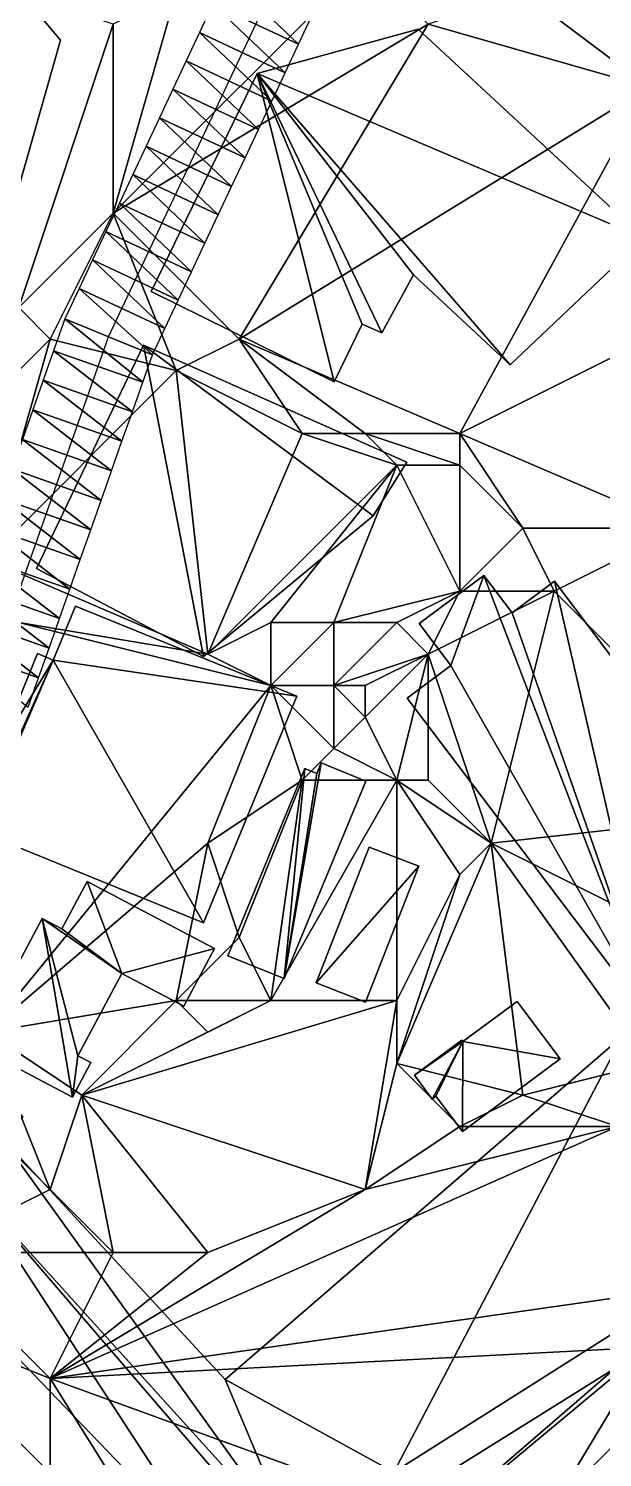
# Model space of a CAD drawing. Header units: metres. Extents: x -1103 to 901, y -902 to 905.
# Drawn here: x -727.4 to -690.9, y 111 to 201.7 of the extents above; entities that cross this region are included whole.
import ezdxf

# ---------------------------------------------------------------- set-up
doc = ezdxf.new("R2010")
doc.units = ezdxf.units.M
for name, color, linetype in [('OSM_BUILDING_FOOTPRINTS', 7, 'CONTINUOUS'), ('OSM_BUILDING_ROOFS', 1, 'CONTINUOUS'), ('OSM_BUILDING_WALLS', 8, 'CONTINUOUS'), ('OSM_ROAD_AXES', 2, 'CONTINUOUS'), ('OSM_ROAD_SURFACE', 9, 'CONTINUOUS'), ('OSM_TERRAIN', 3, 'CONTINUOUS')]:
    doc.layers.add(name, color=color, linetype=linetype)

msp = doc.modelspace()

# ---------------------------------------------------------------- linework, layer by layer
at = {"layer": 'OSM_BUILDING_FOOTPRINTS'}
for points in [[(-740.801, 202.419, 14.249), (-728.62, 204.863, 14.249), (-725.348, 200.981, 14.249), (-729.813, 185.322, 14.249), (-738.811, 188.595, 14.249), (-736.888, 195.407, 14.249), (-739.729, 194.965, 14.249), (-740.801, 202.419, 14.249)], [(-719.6, 185.023, 15.095), (-712.857, 198.869, 15.095), (-702.643, 201.678, 15.095), (-688.318, 188.408, 15.095), (-696.796, 180.368, 15.095), (-702.931, 186.074, 15.095), (-704.953, 182.402, 15.095), (-706.191, 182.944, 15.095), (-707.971, 179.273, 15.095), (-719.6, 185.023, 15.095)], [(-726.884, 167.428, 14.289), (-720.086, 181.606, 14.289), (-703.373, 174.175, 14.289), (-705.495, 170.779, 14.289), (-716.283, 161.855, 14.289), (-726.884, 167.428, 14.289)], [(-703.35, 159.201, 16.368), (-700.576, 161.28, 16.368), (-702.588, 163.934, 16.368), (-698.476, 166.997, 16.368), (-696.674, 164.62, 16.368), (-693.988, 166.632, 16.368), (-669.271, 133.799, 16.368), (-679.43, 125.703, 16.368), (-688.394, 137.547, 16.368), (-687.477, 138.244, 16.368), (-703.35, 159.201, 16.368)], [(-725.812, 161.622, 13.699), (-724.408, 165.039, 13.699), (-710.358, 159.322, 13.699), (-716.283, 144.945, 13.699), (-730.52, 150.729, 13.699), (-728.597, 155.407, 13.699), (-729.404, 155.728, 13.699), (-726.806, 162.031, 13.699), (-725.812, 161.622, 13.699)], [(-714.724, 142.844, 14.878), (-709.839, 154.733, 14.878), (-709.076, 154.423, 14.878), (-708.8, 155.098, 14.878), (-705.959, 153.937, 14.878), (-711.154, 141.396, 14.878), (-714.724, 142.844, 14.878)], [(-705.76, 149.745, 15.24), (-702.61, 148.529, 15.24), (-705.981, 139.903, 15.24), (-709.131, 141.119, 15.24), (-705.76, 149.745, 15.24)], [(-730.819, 137.138, 13.91), (-726.519, 145.2, 13.91), (-725.259, 144.547, 13.91), (-723.656, 147.555, 13.91), (-715.576, 143.298, 13.91), (-717.521, 139.637, 13.91), (-721.467, 141.716, 13.91), (-724.253, 136.496, 13.91), (-723.424, 136.065, 13.91), (-724.595, 133.864, 13.91), (-730.819, 137.138, 13.91)], [(-702.886, 135.258, 16.442), (-701.758, 133.743, 16.442), (-701.515, 133.931, 16.442), (-699.835, 131.697, 16.442), (-693.623, 136.298, 16.442), (-696.364, 139.947, 16.442), (-699.802, 137.403, 16.442), (-699.868, 137.492, 16.442), (-702.886, 135.258, 16.442)], [(-735.096, 124.608, 14.263), (-715.475, 104.226, 14.263), (-712.789, 106.88, 14.263), (-710.479, 105.421, 14.263), (-704.19, 110.054, 14.263), (-701.349, 106.969, 14.263), (-680.093, 125.327, 14.263), (-689.665, 137.746, 14.263), (-714.901, 115.938, 14.263), (-729.116, 131.332, 14.263), (-727.712, 132.614, 14.263), (-731.017, 136.198, 14.263), (-735.085, 132.493, 14.263), (-731.139, 128.213, 14.263), (-735.096, 124.608, 14.263)]]:
    msp.add_polyline3d(points, close=True, dxfattribs=at)
at = {"layer": 'OSM_BUILDING_ROOFS'}
for points in [[(-728.62, 204.863, 22.649), (-729.813, 185.322, 22.649), (-725.348, 200.981, 22.649)], [(-712.857, 198.869, 55.495), (-688.318, 188.408, 55.495), (-702.643, 201.678, 55.495)], [(-712.857, 198.869, 55.495), (-719.6, 185.023, 55.495), (-707.971, 179.273, 55.495)], [(-712.857, 198.869, 55.495), (-707.971, 179.273, 55.495), (-706.191, 182.944, 55.495)], [(-712.857, 198.869, 55.495), (-706.191, 182.944, 55.495), (-704.953, 182.402, 55.495)], [(-712.857, 198.869, 55.495), (-704.953, 182.402, 55.495), (-702.931, 186.074, 55.495)], [(-712.857, 198.869, 55.495), (-702.931, 186.074, 55.495), (-696.796, 180.368, 55.495)], [(-712.857, 198.869, 55.495), (-696.796, 180.368, 55.495), (-688.318, 188.408, 55.495)], [(-720.086, 181.606, 51.489), (-726.884, 167.428, 51.489), (-716.283, 161.855, 51.489)], [(-720.086, 181.606, 51.489), (-716.283, 161.855, 51.489), (-705.495, 170.779, 51.489)], [(-720.086, 181.606, 51.489), (-705.495, 170.779, 51.489), (-703.373, 174.175, 51.489)], [(-698.476, 166.997, 31.168), (-702.588, 163.934, 31.168), (-700.576, 161.28, 31.168)], [(-698.476, 166.997, 31.168), (-700.576, 161.28, 31.168), (-687.477, 138.244, 31.168)], [(-687.477, 138.244, 31.168), (-696.674, 164.62, 31.168), (-698.476, 166.997, 31.168)], [(-687.477, 138.244, 31.168), (-693.988, 166.632, 31.168), (-696.674, 164.62, 31.168)], [(-687.477, 138.244, 31.168), (-669.271, 133.799, 31.168), (-693.988, 166.632, 31.168)], [(-725.812, 161.622, 28.499), (-710.358, 159.322, 28.499), (-724.408, 165.039, 28.499)], [(-725.812, 161.622, 28.499), (-728.597, 155.407, 28.499), (-730.52, 150.729, 28.499)], [(-725.812, 161.622, 28.499), (-730.52, 150.729, 28.499), (-716.283, 144.945, 28.499)], [(-725.812, 161.622, 28.499), (-726.806, 162.031, 28.499), (-729.404, 155.728, 28.499)], [(-725.812, 161.622, 28.499), (-729.404, 155.728, 28.499), (-728.597, 155.407, 28.499)], [(-725.812, 161.622, 28.499), (-716.283, 144.945, 28.499), (-710.358, 159.322, 28.499)], [(-700.576, 161.28, 31.168), (-703.35, 159.201, 31.168), (-687.477, 138.244, 31.168)], [(-709.839, 154.733, 29.678), (-714.724, 142.844, 29.678), (-711.154, 141.396, 29.678)], [(-711.154, 141.396, 29.678), (-705.959, 153.937, 29.678), (-708.8, 155.098, 29.678)], [(-711.154, 141.396, 29.678), (-708.8, 155.098, 29.678), (-709.076, 154.423, 29.678)], [(-711.154, 141.396, 29.678), (-709.076, 154.423, 29.678), (-709.839, 154.733, 29.678)], [(-702.61, 148.529, 52.44), (-705.76, 149.745, 52.44), (-709.131, 141.119, 52.44)], [(-702.61, 148.529, 52.44), (-709.131, 141.119, 52.44), (-705.981, 139.903, 52.44)], [(-721.467, 141.716, 25.51), (-723.656, 147.555, 25.51), (-725.259, 144.547, 25.51)], [(-721.467, 141.716, 25.51), (-715.576, 143.298, 25.51), (-723.656, 147.555, 25.51)], [(-726.519, 145.2, 25.51), (-730.819, 137.138, 25.51), (-724.595, 133.864, 25.51)], [(-721.467, 141.716, 25.51), (-725.259, 144.547, 25.51), (-726.519, 145.2, 25.51)], [(-726.519, 145.2, 25.51), (-724.595, 133.864, 25.51), (-724.253, 136.496, 25.51)], [(-726.519, 145.2, 25.51), (-724.253, 136.496, 25.51), (-721.467, 141.716, 25.51)], [(-721.467, 141.716, 25.51), (-717.521, 139.637, 25.51), (-715.576, 143.298, 25.51)], [(-699.802, 137.403, 28.042), (-693.623, 136.298, 28.042), (-696.364, 139.947, 28.042)], [(-704.19, 110.054, 29.063), (-689.665, 137.746, 29.063), (-714.901, 115.938, 29.063)], [(-704.19, 110.054, 29.063), (-680.093, 125.327, 29.063), (-689.665, 137.746, 29.063)], [(-699.802, 137.403, 28.042), (-699.868, 137.492, 28.042), (-702.886, 135.258, 28.042)], [(-699.802, 137.403, 28.042), (-702.886, 135.258, 28.042), (-701.758, 133.743, 28.042)], [(-699.802, 137.403, 28.042), (-701.758, 133.743, 28.042), (-701.515, 133.931, 28.042)], [(-699.802, 137.403, 28.042), (-701.515, 133.931, 28.042), (-699.835, 131.697, 28.042)], [(-699.802, 137.403, 28.042), (-699.835, 131.697, 28.042), (-693.623, 136.298, 28.042)], [(-724.595, 133.864, 25.51), (-723.424, 136.065, 25.51), (-724.253, 136.496, 25.51)], [(-729.116, 131.332, 29.063), (-731.139, 128.213, 29.063), (-710.479, 105.421, 29.063)], [(-710.479, 105.421, 29.063), (-714.901, 115.938, 29.063), (-729.116, 131.332, 29.063)], [(-731.139, 128.213, 29.063), (-735.096, 124.608, 29.063), (-715.475, 104.226, 29.063)], [(-731.139, 128.213, 29.063), (-715.475, 104.226, 29.063), (-712.789, 106.88, 29.063)], [(-731.139, 128.213, 29.063), (-712.789, 106.88, 29.063), (-710.479, 105.421, 29.063)], [(-704.19, 110.054, 29.063), (-701.349, 106.969, 29.063), (-680.093, 125.327, 29.063)], [(-710.479, 105.421, 29.063), (-704.19, 110.054, 29.063), (-714.901, 115.938, 29.063)]]:
    msp.add_3dface(points, dxfattribs=at)
at = {"layer": 'OSM_BUILDING_WALLS'}
for points in [[(-725.348, 200.981, 14.249), (-728.62, 204.863, 14.249), (-728.62, 204.863, 22.649)], [(-725.348, 200.981, 14.249), (-728.62, 204.863, 22.649), (-725.348, 200.981, 22.649)], [(-702.643, 201.678, 15.095), (-712.857, 198.869, 15.095), (-712.857, 198.869, 55.495)], [(-702.643, 201.678, 15.095), (-712.857, 198.869, 55.495), (-702.643, 201.678, 55.495)], [(-688.318, 188.408, 15.095), (-702.643, 201.678, 15.095), (-702.643, 201.678, 55.495)], [(-688.318, 188.408, 15.095), (-702.643, 201.678, 55.495), (-688.318, 188.408, 55.495)], [(-729.813, 185.322, 14.249), (-725.348, 200.981, 14.249), (-725.348, 200.981, 22.649)], [(-729.813, 185.322, 14.249), (-725.348, 200.981, 22.649), (-729.813, 185.322, 22.649)], [(-712.857, 198.869, 15.095), (-719.6, 185.023, 15.095), (-719.6, 185.023, 55.495)], [(-712.857, 198.869, 15.095), (-719.6, 185.023, 55.495), (-712.857, 198.869, 55.495)], [(-696.796, 180.368, 15.095), (-688.318, 188.408, 15.095), (-688.318, 188.408, 55.495)], [(-696.796, 180.368, 15.095), (-688.318, 188.408, 55.495), (-696.796, 180.368, 55.495)], [(-704.953, 182.402, 15.095), (-702.931, 186.074, 15.095), (-702.931, 186.074, 55.495)], [(-704.953, 182.402, 15.095), (-702.931, 186.074, 55.495), (-704.953, 182.402, 55.495)], [(-702.931, 186.074, 15.095), (-696.796, 180.368, 15.095), (-696.796, 180.368, 55.495)], [(-702.931, 186.074, 15.095), (-696.796, 180.368, 55.495), (-702.931, 186.074, 55.495)], [(-719.6, 185.023, 15.095), (-707.971, 179.273, 15.095), (-707.971, 179.273, 55.495)], [(-719.6, 185.023, 15.095), (-707.971, 179.273, 55.495), (-719.6, 185.023, 55.495)], [(-707.971, 179.273, 15.095), (-706.191, 182.944, 15.095), (-706.191, 182.944, 55.495)], [(-707.971, 179.273, 15.095), (-706.191, 182.944, 55.495), (-707.971, 179.273, 55.495)], [(-706.191, 182.944, 15.095), (-704.953, 182.402, 15.095), (-704.953, 182.402, 55.495)], [(-706.191, 182.944, 15.095), (-704.953, 182.402, 55.495), (-706.191, 182.944, 55.495)], [(-720.086, 181.606, 14.289), (-726.884, 167.428, 14.289), (-726.884, 167.428, 51.489)], [(-720.086, 181.606, 14.289), (-726.884, 167.428, 51.489), (-720.086, 181.606, 51.489)], [(-703.373, 174.175, 14.289), (-720.086, 181.606, 14.289), (-720.086, 181.606, 51.489)], [(-703.373, 174.175, 14.289), (-720.086, 181.606, 51.489), (-703.373, 174.175, 51.489)], [(-705.495, 170.779, 14.289), (-703.373, 174.175, 14.289), (-703.373, 174.175, 51.489)], [(-705.495, 170.779, 14.289), (-703.373, 174.175, 51.489), (-705.495, 170.779, 51.489)], [(-716.283, 161.855, 14.289), (-705.495, 170.779, 14.289), (-705.495, 170.779, 51.489)], [(-716.283, 161.855, 14.289), (-705.495, 170.779, 51.489), (-716.283, 161.855, 51.489)], [(-726.884, 167.428, 14.289), (-716.283, 161.855, 14.289), (-716.283, 161.855, 51.489)], [(-726.884, 167.428, 14.289), (-716.283, 161.855, 51.489), (-726.884, 167.428, 51.489)], [(-698.476, 166.997, 16.368), (-702.588, 163.934, 16.368), (-702.588, 163.934, 31.168)], [(-698.476, 166.997, 16.368), (-702.588, 163.934, 31.168), (-698.476, 166.997, 31.168)], [(-696.674, 164.62, 16.368), (-698.476, 166.997, 16.368), (-698.476, 166.997, 31.168)], [(-696.674, 164.62, 16.368), (-698.476, 166.997, 31.168), (-696.674, 164.62, 31.168)], [(-693.988, 166.632, 16.368), (-696.674, 164.62, 16.368), (-696.674, 164.62, 31.168)], [(-693.988, 166.632, 16.368), (-696.674, 164.62, 31.168), (-693.988, 166.632, 31.168)], [(-669.271, 133.799, 16.368), (-693.988, 166.632, 16.368), (-693.988, 166.632, 31.168)], [(-669.271, 133.799, 16.368), (-693.988, 166.632, 31.168), (-669.271, 133.799, 31.168)], [(-724.408, 165.039, 13.699), (-725.812, 161.622, 13.699), (-725.812, 161.622, 28.499)], [(-724.408, 165.039, 13.699), (-725.812, 161.622, 28.499), (-724.408, 165.039, 28.499)], [(-710.358, 159.322, 13.699), (-724.408, 165.039, 13.699), (-724.408, 165.039, 28.499)], [(-710.358, 159.322, 13.699), (-724.408, 165.039, 28.499), (-710.358, 159.322, 28.499)], [(-702.588, 163.934, 16.368), (-700.576, 161.28, 16.368), (-700.576, 161.28, 31.168)], [(-702.588, 163.934, 16.368), (-700.576, 161.28, 31.168), (-702.588, 163.934, 31.168)], [(-726.806, 162.031, 13.699), (-729.404, 155.728, 13.699), (-729.404, 155.728, 28.499)], [(-726.806, 162.031, 13.699), (-729.404, 155.728, 28.499), (-726.806, 162.031, 28.499)], [(-725.812, 161.622, 13.699), (-726.806, 162.031, 13.699), (-726.806, 162.031, 28.499)], [(-725.812, 161.622, 13.699), (-726.806, 162.031, 28.499), (-725.812, 161.622, 28.499)], [(-700.576, 161.28, 16.368), (-703.35, 159.201, 16.368), (-703.35, 159.201, 31.168)], [(-700.576, 161.28, 16.368), (-703.35, 159.201, 31.168), (-700.576, 161.28, 31.168)], [(-716.283, 144.945, 13.699), (-710.358, 159.322, 13.699), (-710.358, 159.322, 28.499)], [(-716.283, 144.945, 13.699), (-710.358, 159.322, 28.499), (-716.283, 144.945, 28.499)], [(-703.35, 159.201, 16.368), (-687.477, 138.244, 16.368), (-687.477, 138.244, 31.168)], [(-703.35, 159.201, 16.368), (-687.477, 138.244, 31.168), (-703.35, 159.201, 31.168)], [(-709.839, 154.733, 14.878), (-714.724, 142.844, 14.878), (-714.724, 142.844, 29.678)], [(-709.839, 154.733, 14.878), (-714.724, 142.844, 29.678), (-709.839, 154.733, 29.678)], [(-709.076, 154.423, 14.878), (-709.839, 154.733, 14.878), (-709.839, 154.733, 29.678)], [(-709.076, 154.423, 14.878), (-709.839, 154.733, 29.678), (-709.076, 154.423, 29.678)], [(-708.8, 155.098, 14.878), (-709.076, 154.423, 14.878), (-709.076, 154.423, 29.678)], [(-708.8, 155.098, 14.878), (-709.076, 154.423, 29.678), (-708.8, 155.098, 29.678)], [(-705.959, 153.937, 14.878), (-708.8, 155.098, 14.878), (-708.8, 155.098, 29.678)], [(-705.959, 153.937, 14.878), (-708.8, 155.098, 29.678), (-705.959, 153.937, 29.678)], [(-711.154, 141.396, 14.878), (-705.959, 153.937, 14.878), (-705.959, 153.937, 29.678)], [(-711.154, 141.396, 14.878), (-705.959, 153.937, 29.678), (-711.154, 141.396, 29.678)], [(-730.52, 150.729, 13.699), (-716.283, 144.945, 13.699), (-716.283, 144.945, 28.499)], [(-730.52, 150.729, 13.699), (-716.283, 144.945, 28.499), (-730.52, 150.729, 28.499)], [(-705.76, 149.745, 15.24), (-709.131, 141.119, 15.24), (-709.131, 141.119, 52.44)], [(-705.76, 149.745, 15.24), (-709.131, 141.119, 52.44), (-705.76, 149.745, 52.44)], [(-702.61, 148.529, 15.24), (-705.76, 149.745, 15.24), (-705.76, 149.745, 52.44)], [(-702.61, 148.529, 15.24), (-705.76, 149.745, 52.44), (-702.61, 148.529, 52.44)], [(-705.981, 139.903, 15.24), (-702.61, 148.529, 15.24), (-702.61, 148.529, 52.44)], [(-705.981, 139.903, 15.24), (-702.61, 148.529, 52.44), (-705.981, 139.903, 52.44)], [(-723.656, 147.555, 13.91), (-725.259, 144.547, 13.91), (-725.259, 144.547, 25.51)], [(-723.656, 147.555, 13.91), (-725.259, 144.547, 25.51), (-723.656, 147.555, 25.51)], [(-715.576, 143.298, 13.91), (-723.656, 147.555, 13.91), (-723.656, 147.555, 25.51)], [(-715.576, 143.298, 13.91), (-723.656, 147.555, 25.51), (-715.576, 143.298, 25.51)], [(-726.519, 145.2, 13.91), (-730.819, 137.138, 13.91), (-730.819, 137.138, 25.51)], [(-726.519, 145.2, 13.91), (-730.819, 137.138, 25.51), (-726.519, 145.2, 25.51)], [(-725.259, 144.547, 13.91), (-726.519, 145.2, 13.91), (-726.519, 145.2, 25.51)], [(-725.259, 144.547, 13.91), (-726.519, 145.2, 25.51), (-725.259, 144.547, 25.51)], [(-717.521, 139.637, 13.91), (-715.576, 143.298, 13.91), (-715.576, 143.298, 25.51)], [(-717.521, 139.637, 13.91), (-715.576, 143.298, 25.51), (-717.521, 139.637, 25.51)], [(-714.724, 142.844, 14.878), (-711.154, 141.396, 14.878), (-711.154, 141.396, 29.678)], [(-714.724, 142.844, 14.878), (-711.154, 141.396, 29.678), (-714.724, 142.844, 29.678)], [(-724.253, 136.496, 13.91), (-721.467, 141.716, 13.91), (-721.467, 141.716, 25.51)], [(-724.253, 136.496, 13.91), (-721.467, 141.716, 25.51), (-724.253, 136.496, 25.51)], [(-721.467, 141.716, 13.91), (-717.521, 139.637, 13.91), (-717.521, 139.637, 25.51)], [(-721.467, 141.716, 13.91), (-717.521, 139.637, 25.51), (-721.467, 141.716, 25.51)], [(-709.131, 141.119, 15.24), (-705.981, 139.903, 15.24), (-705.981, 139.903, 52.44)], [(-709.131, 141.119, 15.24), (-705.981, 139.903, 52.44), (-709.131, 141.119, 52.44)], [(-696.364, 139.947, 16.442), (-699.802, 137.403, 16.442), (-699.802, 137.403, 28.042)], [(-696.364, 139.947, 16.442), (-699.802, 137.403, 28.042), (-696.364, 139.947, 28.042)], [(-693.623, 136.298, 16.442), (-696.364, 139.947, 16.442), (-696.364, 139.947, 28.042)], [(-693.623, 136.298, 16.442), (-696.364, 139.947, 28.042), (-693.623, 136.298, 28.042)], [(-730.819, 137.138, 13.91), (-724.595, 133.864, 13.91), (-724.595, 133.864, 25.51)], [(-730.819, 137.138, 13.91), (-724.595, 133.864, 25.51), (-730.819, 137.138, 25.51)], [(-689.665, 137.746, 14.263), (-714.901, 115.938, 14.263), (-714.901, 115.938, 29.063)], [(-689.665, 137.746, 14.263), (-714.901, 115.938, 29.063), (-689.665, 137.746, 29.063)], [(-699.868, 137.492, 16.442), (-702.886, 135.258, 16.442), (-702.886, 135.258, 28.042)], [(-699.868, 137.492, 16.442), (-702.886, 135.258, 28.042), (-699.868, 137.492, 28.042)], [(-699.802, 137.403, 16.442), (-699.868, 137.492, 16.442), (-699.868, 137.492, 28.042)], [(-699.802, 137.403, 16.442), (-699.868, 137.492, 28.042), (-699.802, 137.403, 28.042)], [(-723.424, 136.065, 13.91), (-724.253, 136.496, 13.91), (-724.253, 136.496, 25.51)], [(-723.424, 136.065, 13.91), (-724.253, 136.496, 25.51), (-723.424, 136.065, 25.51)], [(-699.835, 131.697, 16.442), (-693.623, 136.298, 16.442), (-693.623, 136.298, 28.042)], [(-699.835, 131.697, 16.442), (-693.623, 136.298, 28.042), (-699.835, 131.697, 28.042)], [(-724.595, 133.864, 13.91), (-723.424, 136.065, 13.91), (-723.424, 136.065, 25.51)], [(-724.595, 133.864, 13.91), (-723.424, 136.065, 25.51), (-724.595, 133.864, 25.51)], [(-702.886, 135.258, 16.442), (-701.758, 133.743, 16.442), (-701.758, 133.743, 28.042)], [(-702.886, 135.258, 16.442), (-701.758, 133.743, 28.042), (-702.886, 135.258, 28.042)], [(-701.758, 133.743, 16.442), (-701.515, 133.931, 16.442), (-701.515, 133.931, 28.042)], [(-701.758, 133.743, 16.442), (-701.515, 133.931, 28.042), (-701.758, 133.743, 28.042)], [(-701.515, 133.931, 16.442), (-699.835, 131.697, 16.442), (-699.835, 131.697, 28.042)], [(-701.515, 133.931, 16.442), (-699.835, 131.697, 28.042), (-701.515, 133.931, 28.042)], [(-714.901, 115.938, 14.263), (-729.116, 131.332, 14.263), (-729.116, 131.332, 29.063)], [(-714.901, 115.938, 14.263), (-729.116, 131.332, 29.063), (-714.901, 115.938, 29.063)], [(-701.349, 106.969, 14.263), (-680.093, 125.327, 14.263), (-680.093, 125.327, 29.063)], [(-701.349, 106.969, 14.263), (-680.093, 125.327, 29.063), (-701.349, 106.969, 29.063)], [(-735.096, 124.608, 14.263), (-715.475, 104.226, 14.263), (-715.475, 104.226, 29.063)], [(-735.096, 124.608, 14.263), (-715.475, 104.226, 29.063), (-735.096, 124.608, 29.063)]]:
    msp.add_3dface(points, dxfattribs=at)
at = {"layer": 'OSM_ROAD_AXES'}
msp.add_polyline3d([(-747.532, 124.397, 16.044), (-734.168, 140.964, 15.675), (-733.538, 150.231, 15.747), (-722.297, 182.137, 16.923), (-707.861, 212.826, 18.408)], dxfattribs=at)
at = {"layer": 'OSM_ROAD_SURFACE'}
for points in [[(-710.241, 200.717, 17.934), (-714.821, 205.076, 18.085), (-715.671, 203.271, 18.011)], [(-710.241, 200.717, 17.934), (-709.392, 202.523, 18.031), (-714.821, 205.076, 18.085)], [(-711.09, 198.912, 17.836), (-715.671, 203.271, 18.011), (-716.52, 201.466, 17.945)], [(-711.09, 198.912, 17.836), (-710.241, 200.717, 17.934), (-715.671, 203.271, 18.011)], [(-711.94, 197.107, 17.739), (-716.52, 201.466, 17.945), (-717.369, 199.661, 17.878)], [(-711.94, 197.107, 17.739), (-711.09, 198.912, 17.836), (-716.52, 201.466, 17.945)], [(-712.789, 195.302, 17.657), (-717.369, 199.661, 17.878), (-718.218, 197.856, 17.811)], [(-712.789, 195.302, 17.657), (-711.94, 197.107, 17.739), (-717.369, 199.661, 17.878)], [(-713.638, 193.496, 17.654), (-718.218, 197.856, 17.811), (-719.067, 196.05, 17.745)], [(-713.638, 193.496, 17.654), (-712.789, 195.302, 17.657), (-718.218, 197.856, 17.811)], [(-714.487, 191.691, 17.65), (-719.067, 196.05, 17.745), (-719.916, 194.245, 17.678)], [(-714.487, 191.691, 17.65), (-713.638, 193.496, 17.654), (-719.067, 196.05, 17.745)], [(-715.336, 189.886, 17.647), (-719.916, 194.245, 17.678), (-720.766, 192.44, 17.611)], [(-715.336, 189.886, 17.647), (-714.487, 191.691, 17.65), (-719.916, 194.245, 17.678)], [(-716.185, 188.081, 17.643), (-720.766, 192.44, 17.611), (-721.615, 190.635, 17.545)], [(-716.185, 188.081, 17.643), (-715.336, 189.886, 17.647), (-720.766, 192.44, 17.611)], [(-717.035, 186.275, 17.639), (-721.615, 190.635, 17.545), (-722.464, 188.829, 17.431)], [(-717.035, 186.275, 17.639), (-716.185, 188.081, 17.643), (-721.615, 190.635, 17.545)], [(-717.884, 184.47, 17.456), (-722.464, 188.829, 17.431), (-723.313, 187.024, 17.292)], [(-717.884, 184.47, 17.456), (-717.035, 186.275, 17.639), (-722.464, 188.829, 17.431)], [(-718.733, 182.665, 17.116), (-723.313, 187.024, 17.292), (-724.162, 185.219, 17.152)], [(-718.733, 182.665, 17.116), (-717.884, 184.47, 17.456), (-723.313, 187.024, 17.292)], [(-719.521, 180.998, 16.944), (-724.162, 185.219, 17.152), (-725.072, 183.275, 17.001)], [(-719.521, 180.998, 16.944), (-718.733, 182.665, 17.116), (-724.162, 185.219, 17.152)], [(-720.128, 179.263, 16.86), (-725.072, 183.275, 17.001), (-725.787, 181.257, 16.875)], [(-720.128, 179.263, 16.86), (-719.521, 180.998, 16.944), (-725.072, 183.275, 17.001)], [(-720.79, 177.386, 16.794), (-725.787, 181.257, 16.875), (-726.449, 179.38, 16.809)], [(-720.79, 177.386, 16.794), (-720.128, 179.263, 16.86), (-725.787, 181.257, 16.875)], [(-721.451, 175.509, 16.75), (-726.449, 179.38, 16.809), (-727.11, 177.503, 16.742)], [(-721.451, 175.509, 16.75), (-720.79, 177.386, 16.794), (-726.449, 179.38, 16.809)], [(-722.112, 173.633, 16.71), (-727.11, 177.503, 16.742), (-727.771, 175.627, 16.676)], [(-722.112, 173.633, 16.71), (-721.451, 175.509, 16.75), (-727.11, 177.503, 16.742)], [(-722.773, 171.756, 16.67), (-727.771, 175.627, 16.676), (-728.432, 173.75, 16.593)], [(-722.773, 171.756, 16.67), (-722.112, 173.633, 16.71), (-727.771, 175.627, 16.676)], [(-723.435, 169.879, 16.63), (-728.432, 173.75, 16.593), (-729.094, 171.873, 16.498)], [(-723.435, 169.879, 16.63), (-722.773, 171.756, 16.67), (-728.432, 173.75, 16.593)], [(-724.096, 168.002, 16.591), (-729.094, 171.873, 16.498), (-729.755, 169.996, 16.404)], [(-724.096, 168.002, 16.591), (-723.435, 169.879, 16.63), (-729.094, 171.873, 16.498)], [(-724.757, 166.126, 16.551), (-729.755, 169.996, 16.404), (-730.416, 168.119, 16.369)], [(-724.757, 166.126, 16.551), (-724.096, 168.002, 16.591), (-729.755, 169.996, 16.404)], [(-725.418, 164.249, 16.322), (-730.416, 168.119, 16.369), (-731.077, 166.243, 16.347)], [(-725.418, 164.249, 16.322), (-724.757, 166.126, 16.551), (-730.416, 168.119, 16.369)], [(-726.08, 162.372, 16.091), (-731.077, 166.243, 16.347), (-731.739, 164.366, 16.26)], [(-726.08, 162.372, 16.091), (-725.418, 164.249, 16.322), (-731.077, 166.243, 16.347)], [(-726.741, 160.495, 16.086), (-731.739, 164.366, 16.26), (-732.4, 162.489, 16.173)], [(-726.741, 160.495, 16.086), (-726.08, 162.372, 16.091), (-731.739, 164.366, 16.26)], [(-727.402, 158.618, 16.081), (-726.741, 160.495, 16.086), (-732.4, 162.489, 16.173)]]:
    msp.add_3dface(points, dxfattribs=at)
at = {"layer": 'OSM_TERRAIN'}
for points in [[(-702, 202, 17.764), (-706, 206, 18.126), (-722, 190, 17.47)], [(-722, 190, 17.47), (-706, 206, 18.126), (-718, 204, 17.968)], [(-728, 184, 16.423), (-722, 202, 17.443), (-728, 204, 16.292)], [(-722, 202, 17.443), (-722, 190, 17.47), (-718, 204, 17.968)], [(-702, 202, 17.764), (-688, 198, 17.839), (-696, 204, 18.047)], [(-688, 198, 17.839), (-688, 202, 17.259), (-696, 204, 18.047)], [(-728, 184, 16.423), (-722, 190, 17.47), (-722, 202, 17.443)], [(-714, 182, 17.676), (-702, 202, 17.764), (-722, 190, 17.47)], [(-714, 182, 17.676), (-688, 198, 17.839), (-702, 202, 17.764)], [(-700, 176, 17.856), (-688, 198, 17.839), (-714, 182, 17.676)], [(-700, 176, 17.856), (-684, 184, 17.232), (-688, 198, 17.839)], [(-726, 182, 16.847), (-722, 190, 17.47), (-728, 184, 16.423)], [(-718, 180, 16.853), (-722, 190, 17.47), (-726, 182, 16.847)], [(-718, 180, 16.853), (-714, 182, 17.676), (-722, 190, 17.47)], [(-730, 178, 16.04), (-726, 182, 16.847), (-728, 184, 16.423)], [(-686, 170, 17.649), (-684, 184, 17.232), (-700, 176, 17.856)], [(-730, 168, 16.361), (-726, 182, 16.847), (-730, 178, 16.04)], [(-730, 168, 16.361), (-718, 180, 16.853), (-726, 182, 16.847)], [(-718, 180, 16.853), (-710, 176, 16.776), (-714, 182, 17.676)], [(-710, 176, 16.776), (-706, 176, 16.896), (-714, 182, 17.676)], [(-706, 176, 16.896), (-700, 176, 17.856), (-714, 182, 17.676)], [(-716, 162, 16.724), (-718, 180, 16.853), (-730, 168, 16.361)], [(-716, 162, 16.724), (-710, 176, 16.776), (-718, 180, 16.853)], [(-704, 174, 16.735), (-710, 176, 16.776), (-716, 162, 16.724)], [(-704, 174, 16.735), (-706, 176, 16.896), (-710, 176, 16.776)], [(-704, 174, 16.735), (-700, 174, 17.721), (-706, 176, 16.896)], [(-700, 174, 17.721), (-700, 176, 17.856), (-706, 176, 16.896)], [(-700, 174, 17.721), (-696, 170, 17.963), (-700, 176, 17.856)], [(-696, 170, 17.963), (-686, 170, 17.649), (-700, 176, 17.856)], [(-716, 162, 16.724), (-712, 164, 16.725), (-704, 174, 16.735)], [(-712, 164, 16.725), (-708, 164, 17.124), (-704, 174, 16.735)], [(-708, 164, 17.124), (-700, 166, 18.535), (-704, 174, 16.735)], [(-704, 174, 16.735), (-700, 166, 18.535), (-700, 174, 17.721)], [(-700, 166, 18.535), (-696, 170, 17.963), (-700, 174, 17.721)], [(-700, 166, 18.535), (-694, 166, 18.553), (-696, 170, 17.963)], [(-694, 166, 18.553), (-686, 170, 17.649), (-696, 170, 17.963)], [(-694, 166, 18.553), (-680, 152, 18.601), (-686, 170, 17.649)], [(-728, 164, 16.048), (-716, 162, 16.724), (-730, 168, 16.361)], [(-708, 164, 17.124), (-704, 164, 18.208), (-700, 166, 18.535)], [(-702, 162, 18.412), (-700, 166, 18.535), (-704, 164, 18.208)], [(-698, 150, 18.401), (-694, 166, 18.553), (-702, 162, 18.412)], [(-702, 162, 18.412), (-694, 166, 18.553), (-700, 166, 18.535)], [(-698, 150, 18.401), (-680, 152, 18.601), (-694, 166, 18.553)], [(-730, 138, 15.967), (-712, 160, 16.02), (-728, 164, 16.048)], [(-712, 160, 16.02), (-716, 162, 16.724), (-728, 164, 16.048)], [(-716, 162, 16.724), (-712, 160, 16.02), (-712, 164, 16.725)], [(-712, 160, 16.02), (-708, 160, 16.712), (-708, 164, 17.124)], [(-712, 160, 16.02), (-708, 164, 17.124), (-712, 164, 16.725)], [(-708, 160, 16.712), (-702, 162, 18.412), (-704, 164, 18.208)], [(-708, 160, 16.712), (-704, 164, 18.208), (-708, 164, 17.124)], [(-706, 160, 17.727), (-702, 162, 18.412), (-708, 160, 16.712)], [(-704, 154, 17.339), (-702, 162, 18.412), (-706, 158, 17.644)], [(-706, 158, 17.644), (-702, 162, 18.412), (-706, 160, 17.727)], [(-704, 154, 17.339), (-702, 154, 18.13), (-702, 162, 18.412)], [(-702, 154, 18.13), (-698, 150, 18.401), (-702, 162, 18.412)], [(-730, 138, 15.967), (-716, 150, 16.044), (-712, 160, 16.02)], [(-710, 154, 17.037), (-712, 160, 16.02), (-716, 150, 16.044)], [(-710, 154, 17.037), (-708, 156, 17.024), (-712, 160, 16.02)], [(-712, 160, 16.02), (-708, 156, 17.024), (-708, 160, 16.712)], [(-708, 156, 17.024), (-706, 158, 17.644), (-708, 160, 16.712)], [(-706, 158, 17.644), (-706, 160, 17.727), (-708, 160, 16.712)], [(-708, 156, 17.024), (-704, 154, 17.339), (-706, 158, 17.644)], [(-710, 154, 17.037), (-704, 154, 17.339), (-708, 156, 17.024)], [(-716, 150, 16.044), (-714, 144, 17.037), (-710, 154, 17.037)], [(-714, 144, 17.037), (-712, 140, 17.086), (-710, 154, 17.037)], [(-712, 140, 17.086), (-704, 140, 17.679), (-704, 154, 17.339)], [(-712, 140, 17.086), (-704, 154, 17.339), (-710, 154, 17.037)], [(-704, 140, 17.679), (-700, 148, 17.795), (-704, 154, 17.339)], [(-700, 148, 17.795), (-698, 150, 18.401), (-704, 154, 17.339)], [(-704, 154, 17.339), (-698, 150, 18.401), (-702, 154, 18.13)], [(-698, 150, 18.401), (-666, 134, 18.805), (-680, 152, 18.601)], [(-718, 140, 16.118), (-716, 150, 16.044), (-730, 138, 15.967)], [(-718, 140, 16.118), (-714, 144, 17.037), (-716, 150, 16.044)], [(-704, 136, 18.371), (-698, 150, 18.401), (-700, 148, 17.795)], [(-704, 136, 18.371), (-696, 134, 18.463), (-698, 150, 18.401)], [(-696, 134, 18.463), (-688, 136, 18.45), (-698, 150, 18.401)], [(-688, 136, 18.45), (-666, 134, 18.805), (-698, 150, 18.401)], [(-704, 140, 17.679), (-704, 136, 18.371), (-700, 148, 17.795)], [(-718, 140, 16.118), (-712, 140, 17.086), (-714, 144, 17.037)], [(-730, 138, 15.967), (-724, 134, 16.149), (-718, 140, 16.118)], [(-724, 134, 16.149), (-706, 128, 18.219), (-704, 140, 17.679)], [(-724, 134, 16.149), (-716, 138, 16.468), (-718, 140, 16.118)], [(-724, 134, 16.149), (-712, 140, 17.086), (-716, 138, 16.468)], [(-724, 134, 16.149), (-704, 140, 17.679), (-712, 140, 17.086)], [(-716, 138, 16.468), (-712, 140, 17.086), (-718, 140, 16.118)], [(-706, 128, 18.219), (-704, 136, 18.371), (-704, 140, 17.679)], [(-726, 128, 17.792), (-730, 138, 15.967), (-728, 130, 17.801)], [(-726, 128, 17.792), (-724, 134, 16.149), (-730, 138, 15.967)], [(-706, 128, 18.219), (-700, 132, 18.501), (-704, 136, 18.371)], [(-700, 132, 18.501), (-696, 134, 18.463), (-704, 136, 18.371)], [(-690, 132, 17.801), (-688, 136, 18.45), (-696, 134, 18.463)], [(-726, 128, 17.792), (-722, 124, 17.74), (-724, 134, 16.149)], [(-722, 124, 17.74), (-716, 124, 17.306), (-724, 134, 16.149)], [(-716, 124, 17.306), (-706, 128, 18.219), (-724, 134, 16.149)], [(-700, 132, 18.501), (-690, 132, 17.801), (-696, 134, 18.463)], [(-726, 116, 17.801), (-690, 132, 17.801), (-706, 128, 18.219)], [(-726, 116, 17.801), (-684, 122, 17.801), (-690, 132, 17.801)], [(-706, 128, 18.219), (-690, 132, 17.801), (-700, 132, 18.501)], [(-734, 124, 17.801), (-726, 128, 17.792), (-728, 130, 17.801)], [(-734, 124, 17.801), (-722, 124, 17.74), (-726, 128, 17.792)], [(-726, 116, 17.801), (-706, 128, 18.219), (-716, 124, 17.306)], [(-736, 120, 16.143), (-726, 116, 17.801), (-734, 124, 17.801)], [(-726, 116, 17.801), (-722, 124, 17.74), (-734, 124, 17.801)], [(-726, 116, 17.801), (-716, 124, 17.306), (-722, 124, 17.74)], [(-726, 116, 17.801), (-688, 118, 17.944), (-684, 122, 17.801)], [(-730, 110, 16.336), (-726, 110, 16.748), (-736, 120, 16.143)], [(-726, 110, 16.748), (-726, 116, 17.801), (-736, 120, 16.143)], [(-704, 108, 18.031), (-688, 118, 17.944), (-726, 116, 17.801)], [(-704, 108, 18.031), (-700, 108, 17.828), (-688, 118, 17.944)], [(-700, 108, 17.828), (-694, 108, 18.95), (-688, 118, 17.944)], [(-694, 108, 18.95), (-690, 112, 18.973), (-688, 118, 17.944)], [(-726, 110, 16.748), (-716, 100, 17.618), (-726, 116, 17.801)], [(-716, 100, 17.618), (-704, 108, 18.031), (-726, 116, 17.801)], [(-694, 108, 18.95), (-680, 108, 19.06), (-690, 112, 18.973)]]:
    msp.add_3dface(points, dxfattribs=at)

doc.saveas('drawing.dxf')
